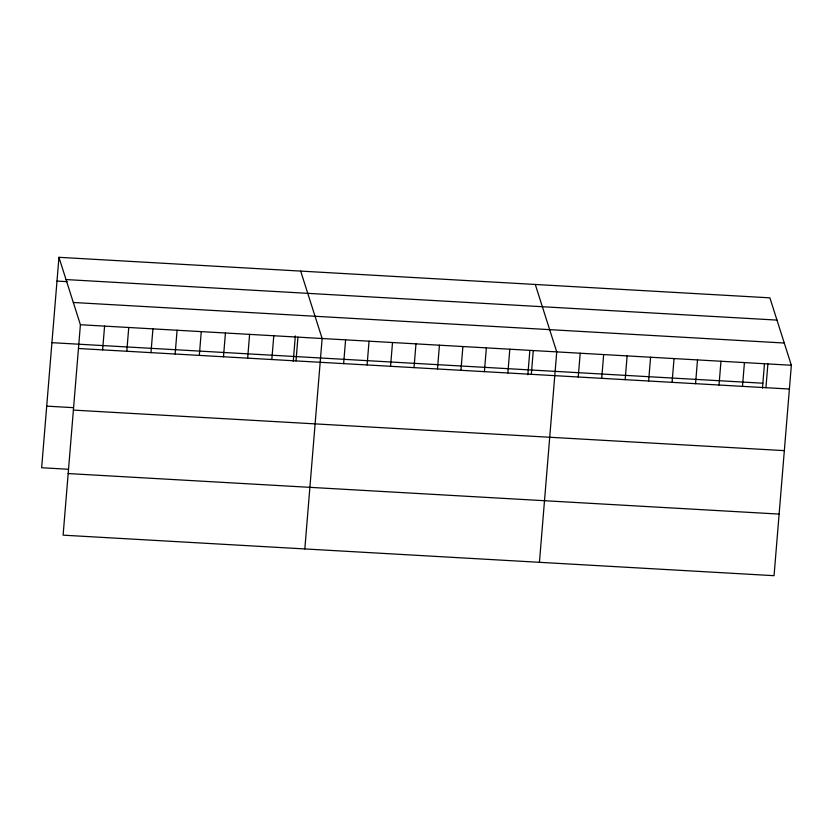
<?xml version="1.0" encoding="UTF-8"?>
<svg xmlns="http://www.w3.org/2000/svg" width="833" height="833" viewBox="0 0 833 833"><rect width="100%" height="100%" fill="white"/><g stroke="black" fill="none" stroke-linecap="round" stroke-linejoin="round"><path stroke-width="1.25" d="M58.945 257.314L80.405 324.735L63.11 535.161L774.055 575.686L791.35 365.26L769.89 297.839L58.945 257.314L41.65 467.74L68.368 469.26M102.626 349.881L104.583 326.109M126.793 351.255L128.751 327.494M150.971 352.64L152.928 328.868M175.138 354.015L177.096 330.243M199.316 355.389L201.263 331.628M223.483 356.774L225.441 333.002M247.661 358.148L249.608 334.377M271.829 359.523L273.786 335.761M293.247 361.439L295.34 335.928M296.007 360.908L297.954 337.136M304.826 548.937L322.132 338.51L300.671 271.089M343.633 363.625L345.591 339.854M367.093 364.958L369.05 341.186M390.552 366.301L392.51 342.53M414.022 367.634L415.969 343.862M437.481 368.967L439.439 345.206M460.941 370.31L462.898 346.538M484.4 371.643L486.357 347.882M507.859 372.986L509.817 349.214M527.851 374.808L529.85 350.589M531.319 374.319L533.276 350.547M539.44 562.317L556.736 351.89L535.286 284.469M578.248 376.995L580.205 353.223M601.707 378.338L603.665 354.566M625.166 379.671L627.124 355.899M648.626 381.004L650.583 357.242M672.085 382.347L674.043 358.575M695.555 383.68L697.502 359.918M719.014 385.023L720.972 361.251M742.474 386.356L744.431 362.594M762.466 388.188L764.455 363.959M765.933 387.699L767.891 363.927M66.036 279.565L776.97 320.091M56.998 281.085L67.171 281.658M73.325 302.483L784.27 343.019M80.405 324.735L791.35 365.26M51.927 342.675L762.872 383.211M78.458 348.506L789.392 389.032M46.71 406.14L73.429 407.66M73.387 410.096L784.332 450.632M68.171 473.56L779.115 514.086"/></g></svg>
